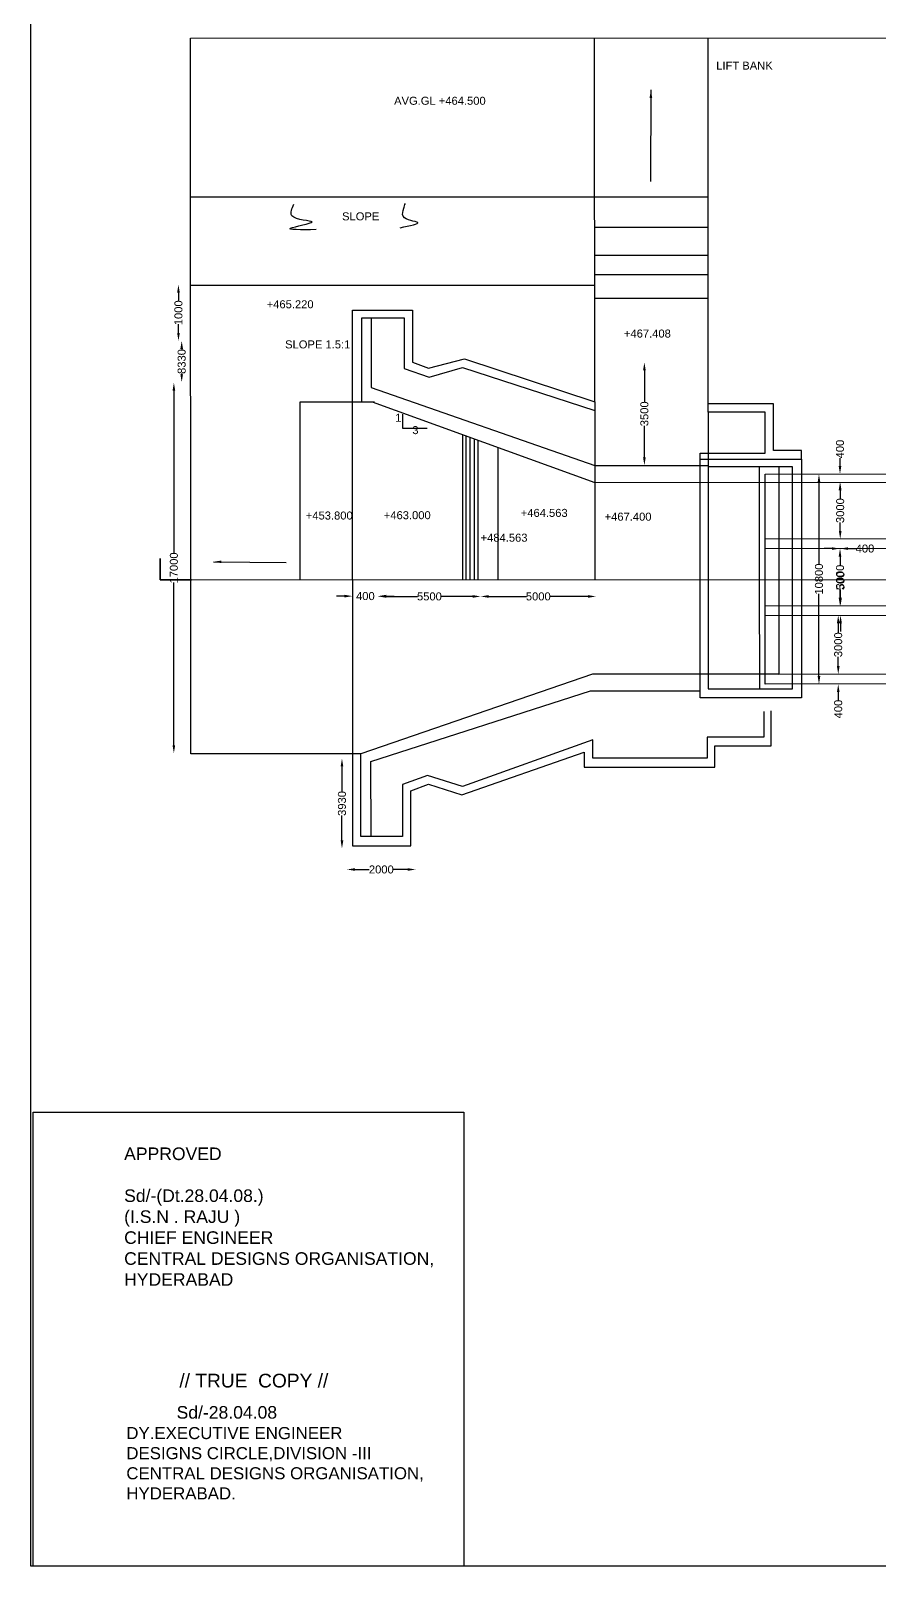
# Model space of a CAD drawing. Header units: millimetres. Extents: x 2486982 to 2642732, y 44165456 to 44267762.
# Drawn here: x 2486982 to 2524133, y 44165456 to 44232633 of the extents above; entities that cross this region are included whole.
import ezdxf

# ---------------------------------------------------------------- set-up
doc = ezdxf.new("R2010")
doc.units = ezdxf.units.MM
doc.header["$MEASUREMENT"] = 0
for name, color, linetype in [('DIMENSION', 7, 'Continuous'), ('DRAWING', 2, 'Continuous'), ('TEXT', 7, 'Continuous')]:
    doc.layers.add(name, color=color, linetype=linetype)
doc.styles.get("Standard").update_dxf_attribs({"font": 'arial.ttf', "height": 350})
doc.dimstyles.get("Standard").update_dxf_attribs({"dimtxt": 350, "dimasz": 350, "dimexe": 0.18, "dimexo": 0.0625, "dimgap": 0.09, "dimtad": 0, "dimdec": 0, "dimzin": 0, "dimdsep": 46, "dimtxsty": 'Standard', "dimcen": 0.09, "dimse1": 1, "dimse2": 1, "dimadec": 0, "dimazin": 0, "dimtfac": 1, "dimtdec": 0, "dimtofl": 0, "dimtmove": 0, "dimatfit": 3, "dimfxl": 1, "dimtolj": 1, "dimtzin": 0, "dimarcsym": 0})

# ---------------------------------------------------------------- blocks, each defined once
blk = doc.blocks.new('*D102')
at = {"layer": 'Defpoints', "color": 0, "transparency": 16777216}
for p in [(2493451, 44221523), (2493451, 44221523), (2493443, 44219066)]:
    blk.add_point(p, dxfattribs=at)
at = {"layer": 'DIMENSION', "color": 0, "lineweight": -2, "transparency": 16777216}
for p, q in [((2493451, 44221173), (2493451, 44220800)), ((2493451, 44219416), (2493451, 44219789))]:
    blk.add_line(p, q, dxfattribs=at)
at = {"layer": 'DIMENSION', "color": 0, "transparency": 16777216}
for points in [[(2493393, 44221173), (2493510, 44221173), (2493451, 44221523)], [(2493393, 44219416), (2493510, 44219416), (2493451, 44219066)]]:
    blk.add_solid(points, dxfattribs=at)
at = {"layer": 'DIMENSION', "color": 0, "transparency": 16777216, "insert": (2493451, 44220294), "char_height": 350, "attachment_point": 5, "rotation": 90}
blk.add_mtext('\\A1;1000', dxfattribs=at)
blk = doc.blocks.new('*D103')
at = {"layer": 'Defpoints', "color": 0, "transparency": 16777216}
for p in [(2493451, 44219066), (2493521, 44217258), (2493592, 44217258)]:
    blk.add_point(p, dxfattribs=at)
at = {"layer": 'DIMENSION', "color": 0, "lineweight": -2, "transparency": 16777216}
for p, q in [((2493592, 44218716), (2493592, 44218684)), ((2493592, 44217608), (2493592, 44217639))]:
    blk.add_line(p, q, dxfattribs=at)
at = {"layer": 'DIMENSION', "color": 0, "transparency": 16777216}
for points in [[(2493534, 44218716), (2493650, 44218716), (2493592, 44219066)], [(2493534, 44217608), (2493650, 44217608), (2493592, 44217258)]]:
    blk.add_solid(points, dxfattribs=at)
at = {"layer": 'DIMENSION', "color": 0, "transparency": 16777216, "insert": (2493592, 44218162), "char_height": 350, "attachment_point": 5, "rotation": 90}
blk.add_mtext('\\A1;8330', dxfattribs=at)
blk = doc.blocks.new('*D104')
at = {"layer": 'Defpoints', "color": 0, "transparency": 16777216}
for p in [(2493588, 44217237), (2493250, 44201025), (2493415, 44201025)]:
    blk.add_point(p, dxfattribs=at)
at = {"layer": 'DIMENSION', "color": 0, "lineweight": -2, "transparency": 16777216}
for p, q in [((2493250, 44216887), (2493250, 44209773)), ((2493250, 44201375), (2493250, 44208490))]:
    blk.add_line(p, q, dxfattribs=at)
at = {"layer": 'DIMENSION', "color": 0, "transparency": 16777216}
for points in [[(2493192, 44216887), (2493308, 44216887), (2493250, 44217237)], [(2493192, 44201375), (2493308, 44201375), (2493250, 44201025)]]:
    blk.add_solid(points, dxfattribs=at)
at = {"layer": 'DIMENSION', "color": 0, "transparency": 16777216, "insert": (2493250, 44209131), "char_height": 350, "attachment_point": 5, "rotation": 90}
blk.add_mtext('\\A1;17000', dxfattribs=at)
blk = doc.blocks.new('*D105')
at = {"layer": 'Defpoints', "color": 0, "transparency": 16777216}
for p in [(2501068, 44207898), (2501068, 44207898), (2502198, 44207898)]:
    blk.add_point(p, dxfattribs=at)
at = {"layer": 'DIMENSION', "color": 0, "lineweight": -2, "transparency": 16777216}
for p, q in [((2500718, 44207898), (2500368, 44207898)), ((2502548, 44207898), (2502898, 44207898))]:
    blk.add_line(p, q, dxfattribs=at)
at = {"layer": 'DIMENSION', "color": 0, "transparency": 16777216}
for points in [[(2500718, 44207956), (2500718, 44207839), (2501068, 44207898)], [(2502548, 44207956), (2502548, 44207839), (2502198, 44207898)]]:
    blk.add_solid(points, dxfattribs=at)
at = {"layer": 'DIMENSION', "color": 0, "transparency": 16777216, "insert": (2501633, 44207898), "char_height": 350, "attachment_point": 5}
blk.add_mtext('\\A1;400', dxfattribs=at)
blk = doc.blocks.new('*D106')
at = {"layer": 'Defpoints', "color": 0, "transparency": 16777216}
for p in [(2502198, 44207898), (2506679, 44207884), (2506679, 44207884)]:
    blk.add_point(p, dxfattribs=at)
at = {"layer": 'DIMENSION', "color": 0, "lineweight": -2, "transparency": 16777216}
for p, q in [((2502548, 44207884), (2503916, 44207884)), ((2506329, 44207884), (2504960, 44207884))]:
    blk.add_line(p, q, dxfattribs=at)
at = {"layer": 'DIMENSION', "color": 0, "transparency": 16777216}
for points in [[(2502548, 44207943), (2502548, 44207826), (2502198, 44207884)], [(2506329, 44207943), (2506329, 44207826), (2506679, 44207884)]]:
    blk.add_solid(points, dxfattribs=at)
at = {"layer": 'DIMENSION', "color": 0, "transparency": 16777216, "insert": (2504438, 44207884), "char_height": 350, "attachment_point": 5}
blk.add_mtext('\\A1;5500', dxfattribs=at)
blk = doc.blocks.new('*D107')
at = {"layer": 'Defpoints', "color": 0, "transparency": 16777216}
for p in [(2506679, 44207884), (2511727, 44207923), (2511727, 44207884)]:
    blk.add_point(p, dxfattribs=at)
at = {"layer": 'DIMENSION', "color": 0, "lineweight": -2, "transparency": 16777216}
for p, q in [((2507029, 44207884), (2508681, 44207884)), ((2511377, 44207884), (2509725, 44207884))]:
    blk.add_line(p, q, dxfattribs=at)
at = {"layer": 'DIMENSION', "color": 0, "transparency": 16777216}
for points in [[(2507029, 44207943), (2507029, 44207826), (2506679, 44207884)], [(2511377, 44207943), (2511377, 44207826), (2511727, 44207884)]]:
    blk.add_solid(points, dxfattribs=at)
at = {"layer": 'DIMENSION', "color": 0, "transparency": 16777216, "insert": (2509203, 44207884), "char_height": 350, "attachment_point": 5}
blk.add_mtext('\\A1;5000', dxfattribs=at)
blk = doc.blocks.new('*D108')
at = {"layer": 'Defpoints', "color": 0, "transparency": 16777216}
for p in [(2500628, 44200795), (2500555, 44196859), (2500610, 44196859)]:
    blk.add_point(p, dxfattribs=at)
at = {"layer": 'DIMENSION', "color": 0, "lineweight": -2, "transparency": 16777216}
for p, q in [((2500610, 44200445), (2500610, 44199349)), ((2500610, 44197209), (2500610, 44198305))]:
    blk.add_line(p, q, dxfattribs=at)
at = {"layer": 'DIMENSION', "color": 0, "transparency": 16777216}
for points in [[(2500552, 44200445), (2500668, 44200445), (2500610, 44200795)], [(2500552, 44197209), (2500668, 44197209), (2500610, 44196859)]]:
    blk.add_solid(points, dxfattribs=at)
at = {"layer": 'DIMENSION', "color": 0, "transparency": 16777216, "insert": (2500610, 44198827), "char_height": 350, "attachment_point": 5, "rotation": 90}
blk.add_mtext('\\A1;3930', dxfattribs=at)
blk = doc.blocks.new('*D109')
at = {"layer": 'Defpoints', "color": 0, "transparency": 16777216}
for p in [(2500831, 44195976), (2503832, 44195939), (2503832, 44195939)]:
    blk.add_point(p, dxfattribs=at)
at = {"layer": 'DIMENSION', "color": 0, "lineweight": -2, "transparency": 16777216}
for p, q in [((2501181, 44195939), (2501806, 44195939)), ((2503482, 44195939), (2502857, 44195939))]:
    blk.add_line(p, q, dxfattribs=at)
at = {"layer": 'DIMENSION', "color": 0, "transparency": 16777216}
for points in [[(2501181, 44195997), (2501181, 44195881), (2500831, 44195939)], [(2503482, 44195997), (2503482, 44195881), (2503832, 44195939)]]:
    blk.add_solid(points, dxfattribs=at)
at = {"layer": 'DIMENSION', "color": 0, "transparency": 16777216, "insert": (2502332, 44195939), "char_height": 350, "attachment_point": 5}
blk.add_mtext('\\A1;2000', dxfattribs=at)
blk = doc.blocks.new('*D110')
at = {"layer": 'Defpoints', "color": 0, "transparency": 16777216}
for p in [(2522336, 44204485), (2522336, 44204050), (2522336, 44204050)]:
    blk.add_point(p, dxfattribs=at)
at = {"layer": 'DIMENSION', "color": 0, "lineweight": -2, "transparency": 16777216}
for p, q in [((2522336, 44204835), (2522336, 44205185)), ((2522336, 44203700), (2522336, 44203350))]:
    blk.add_line(p, q, dxfattribs=at)
at = {"layer": 'DIMENSION', "color": 0, "transparency": 16777216}
for points in [[(2522278, 44204835), (2522394, 44204835), (2522336, 44204485)], [(2522278, 44203700), (2522394, 44203700), (2522336, 44204050)]]:
    blk.add_solid(points, dxfattribs=at)
at = {"layer": 'DIMENSION', "color": 0, "transparency": 16777216, "insert": (2522336, 44202957), "char_height": 350, "attachment_point": 5, "rotation": 90}
blk.add_mtext('\\A1;400', dxfattribs=at)
blk = doc.blocks.new('*D111')
at = {"layer": 'Defpoints', "color": 0, "transparency": 16777216}
for p in [(2522335, 44207057), (2522335, 44207057), (2522336, 44204485)]:
    blk.add_point(p, dxfattribs=at)
at = {"layer": 'DIMENSION', "color": 0, "lineweight": -2, "transparency": 16777216}
for p, q in [((2522335, 44206707), (2522335, 44206293)), ((2522335, 44204835), (2522335, 44205249))]:
    blk.add_line(p, q, dxfattribs=at)
at = {"layer": 'DIMENSION', "color": 0, "transparency": 16777216}
for points in [[(2522277, 44206707), (2522394, 44206707), (2522335, 44207057)], [(2522277, 44204835), (2522394, 44204835), (2522335, 44204485)]]:
    blk.add_solid(points, dxfattribs=at)
at = {"layer": 'DIMENSION', "color": 0, "transparency": 16777216, "insert": (2522335, 44205771), "char_height": 350, "attachment_point": 5, "rotation": 90}
blk.add_mtext('\\A1;3000', dxfattribs=at)
blk = doc.blocks.new('*D112')
at = {"layer": 'Defpoints', "color": 0, "transparency": 16777216}
for p in [(2522335, 44207479), (2522436, 44207479), (2522335, 44207057)]:
    blk.add_point(p, dxfattribs=at)
at = {"layer": 'DIMENSION', "color": 0, "lineweight": -2, "transparency": 16777216}
for p, q in [((2522436, 44207829), (2522436, 44208179)), ((2522436, 44206707), (2522436, 44206357))]:
    blk.add_line(p, q, dxfattribs=at)
at = {"layer": 'DIMENSION', "color": 0, "transparency": 16777216}
for points in [[(2522377, 44207829), (2522494, 44207829), (2522436, 44207479)], [(2522377, 44206707), (2522494, 44206707), (2522436, 44207057)]]:
    blk.add_solid(points, dxfattribs=at)
at = {"layer": 'DIMENSION', "color": 0, "transparency": 16777216, "insert": (2522436, 44208565), "char_height": 350, "attachment_point": 5, "rotation": 90}
blk.add_mtext('\\A1;500', dxfattribs=at)
blk = doc.blocks.new('*D113')
at = {"layer": 'Defpoints', "color": 0, "transparency": 16777216}
for p in [(2522314, 44209978), (2522413, 44209978), (2522436, 44207479)]:
    blk.add_point(p, dxfattribs=at)
at = {"layer": 'DIMENSION', "color": 0, "lineweight": -2, "transparency": 16777216}
for p, q in [((2522413, 44209628), (2522413, 44209251)), ((2522413, 44207829), (2522413, 44208207))]:
    blk.add_line(p, q, dxfattribs=at)
at = {"layer": 'DIMENSION', "color": 0, "transparency": 16777216}
for points in [[(2522355, 44209628), (2522471, 44209628), (2522413, 44209978)], [(2522355, 44207829), (2522471, 44207829), (2522413, 44207479)]]:
    blk.add_solid(points, dxfattribs=at)
at = {"layer": 'DIMENSION', "color": 0, "transparency": 16777216, "insert": (2522413, 44208729), "char_height": 350, "attachment_point": 5, "rotation": 90}
blk.add_mtext('\\A1;3000', dxfattribs=at)
blk = doc.blocks.new('*D114')
at = {"layer": 'Defpoints', "color": 0, "transparency": 16777216}
for p in [(2522413, 44210400), (2522413, 44209978), (2522413, 44209978)]:
    blk.add_point(p, dxfattribs=at)
at = {"layer": 'DIMENSION', "color": 0, "lineweight": -2, "transparency": 16777216}
for p, q in [((2522063, 44209978), (2521713, 44209978)), ((2522763, 44209978), (2523113, 44209978))]:
    blk.add_line(p, q, dxfattribs=at)
at = {"layer": 'DIMENSION', "color": 0, "transparency": 16777216}
for points in [[(2522063, 44210036), (2522063, 44209920), (2522413, 44209978)], [(2522763, 44210036), (2522763, 44209920), (2522413, 44209978)]]:
    blk.add_solid(points, dxfattribs=at)
at = {"layer": 'DIMENSION', "color": 0, "transparency": 16777216, "insert": (2523506, 44209978), "char_height": 350, "attachment_point": 5}
blk.add_mtext('\\A1;400', dxfattribs=at)
blk = doc.blocks.new('*D115')
at = {"layer": 'Defpoints', "color": 0, "transparency": 16777216}
for p in [(2522412, 44212878), (2522422, 44212878), (2522413, 44210400)]:
    blk.add_point(p, dxfattribs=at)
at = {"layer": 'DIMENSION', "color": 0, "lineweight": -2, "transparency": 16777216}
for p, q in [((2522422, 44212528), (2522422, 44212161)), ((2522422, 44210750), (2522422, 44211117))]:
    blk.add_line(p, q, dxfattribs=at)
at = {"layer": 'DIMENSION', "color": 0, "transparency": 16777216}
for points in [[(2522364, 44212528), (2522480, 44212528), (2522422, 44212878)], [(2522364, 44210750), (2522480, 44210750), (2522422, 44210400)]]:
    blk.add_solid(points, dxfattribs=at)
at = {"layer": 'DIMENSION', "color": 0, "transparency": 16777216, "insert": (2522422, 44211639), "char_height": 350, "attachment_point": 5, "rotation": 90}
blk.add_mtext('\\A1;3000', dxfattribs=at)
blk = doc.blocks.new('*D116')
at = {"layer": 'Defpoints', "color": 0, "transparency": 16777216}
for p in [(2522413, 44213238), (2522422, 44213238), (2522422, 44212878)]:
    blk.add_point(p, dxfattribs=at)
at = {"layer": 'DIMENSION', "color": 0, "lineweight": -2, "transparency": 16777216}
for p, q in [((2522413, 44213588), (2522413, 44213938)), ((2522413, 44212528), (2522413, 44212178))]:
    blk.add_line(p, q, dxfattribs=at)
at = {"layer": 'DIMENSION', "color": 0, "transparency": 16777216}
for points in [[(2522355, 44213588), (2522471, 44213588), (2522413, 44213238)], [(2522355, 44212528), (2522471, 44212528), (2522413, 44212878)]]:
    blk.add_solid(points, dxfattribs=at)
at = {"layer": 'DIMENSION', "color": 0, "transparency": 16777216, "insert": (2522413, 44214331), "char_height": 350, "attachment_point": 5, "rotation": 90}
blk.add_mtext('\\A1;400', dxfattribs=at)
blk = doc.blocks.new('*D117')
at = {"layer": 'Defpoints', "color": 0, "transparency": 16777216}
for p in [(2521627, 44213237), (2521492, 44204050), (2521629, 44204050)]:
    blk.add_point(p, dxfattribs=at)
at = {"layer": 'DIMENSION', "color": 0, "lineweight": -2, "transparency": 16777216}
for p, q in [((2521492, 44212887), (2521492, 44209285)), ((2521492, 44204400), (2521492, 44208002))]:
    blk.add_line(p, q, dxfattribs=at)
at = {"layer": 'DIMENSION', "color": 0, "transparency": 16777216}
for points in [[(2521433, 44212887), (2521550, 44212887), (2521492, 44213237)], [(2521433, 44204400), (2521550, 44204400), (2521492, 44204050)]]:
    blk.add_solid(points, dxfattribs=at)
at = {"layer": 'DIMENSION', "color": 0, "transparency": 16777216, "insert": (2521492, 44208644), "char_height": 350, "attachment_point": 5, "rotation": 90}
blk.add_mtext('\\A1;10800', dxfattribs=at)
blk = doc.blocks.new('*D134')
at = {"layer": 'Defpoints', "color": 0, "transparency": 16777216}
for p in [(2513784, 44218130), (2513849, 44218130), (2513912, 44213617)]:
    blk.add_point(p, dxfattribs=at)
at = {"layer": 'DIMENSION', "color": 0, "lineweight": -2, "transparency": 16777216}
for p, q in [((2513849, 44217780), (2513849, 44216396)), ((2513849, 44213967), (2513849, 44215352))]:
    blk.add_line(p, q, dxfattribs=at)
at = {"layer": 'DIMENSION', "color": 0, "transparency": 16777216}
for points in [[(2513791, 44217780), (2513907, 44217780), (2513849, 44218130)], [(2513791, 44213967), (2513907, 44213967), (2513849, 44213617)]]:
    blk.add_solid(points, dxfattribs=at)
at = {"layer": 'DIMENSION', "color": 0, "transparency": 16777216, "insert": (2513849, 44215874), "char_height": 350, "attachment_point": 5, "rotation": 90}
blk.add_mtext('\\A1;3500', dxfattribs=at)

msp = doc.modelspace()

# ---------------------------------------------------------------- linework, layer by layer
msp.add_lwpolyline([(2503258.1, 44215864.4), (2503258.1, 44215252.6), (2504332.9, 44215252.6)])
at = {"layer": 'DIMENSION', "color": 0}
for points in [[(2642731.7, 44165466.4), (2486981.9, 44165466.4), (2486981.9, 44267761.6), (2642731.7, 44267761.6)], [(2487087.3, 44185323.2), (2505948.5, 44185323.2), (2505948.5, 44165456.3), (2487087.3, 44165456.3)]]:
    msp.add_lwpolyline(points, close=True, dxfattribs=at)
at = {"layer": 'DIMENSION'}
for points in [[(2499474.2, 44223929.9), (2498358.3, 44223996.5), (2499298.3, 44224269.2), (2498412.9, 44224541.8), (2498503.9, 44225044.7)], [(2503155.3, 44224014.7), (2503925.4, 44224244.9), (2503288.7, 44224517.6), (2503312.9, 44224863), (2503385.7, 44225075)]]:
    msp.add_spline(points, degree=3, dxfattribs=at)
at = {"layer": 'DRAWING', "color": 0}
for points in [[(2519082.4, 44202844.8), (2519082.8, 44201729.6), (2516592.1, 44201728.9), (2516592.4, 44200804.1), (2511587.6, 44200802.6), (2511587.4, 44201608), (2505882.8, 44199566.4), (2504356, 44200052.5), (2503264.1, 44199657.4), (2503264.7, 44197388.7), (2501437.1, 44197388.2), (2501436.1, 44200994.5), (2493986.7, 44200992.3), (2493977.4, 44232301.5), (2587922.7, 44232329.2), (2587932, 44201055.7), (2579006.1, 44201053.1), (2579007.3, 44196976), (2579452.3, 44196976.1), (2579451.1, 44201053.2)], [(2501065.6, 44216399.7), (2501064.4, 44220407.3), (2503693.2, 44220408.1), (2503693.9, 44218135.7), (2504390.4, 44217877.8), (2505974.2, 44218282.2), (2511673.6, 44216394), (2511668.9, 44232306.7)], [(2501881, 44197388.3), (2501880.1, 44200660.7), (2511493.6, 44203751.5), (2516287.1, 44203752.9), (2516284.1, 44214151.2), (2519141.1, 44214152.1), (2519140.6, 44215942.2), (2516641.5, 44215941.5), (2516636.7, 44232308.2)], [(2493979.5, 44225360.2), (2516638.8, 44225366.9)], [(2511671.4, 44224035.3), (2516639.1, 44224036.8)], [(2511671.7, 44222818.5), (2516639.5, 44222820)], [(2493980.6, 44221496.3), (2511672.1, 44221501.6)], [(2516639.8, 44221960.1), (2511672, 44221958.6)], [(2511672.3, 44220936.5), (2516640.1, 44220938)], [(2501481.2, 44216399.8), (2501480.1, 44220069.7), (2503326.6, 44220070.2), (2503327.3, 44217859.6), (2504433.7, 44217478.5), (2505882.8, 44217907), (2511673.7, 44216016)], [(2501889.8, 44220069.8), (2501890.7, 44217024.3), (2511674.4, 44213616.8)], [(2498784.6, 44208606.7), (2498782.3, 44216399), (2502035.5, 44216399.9)], [(2501067.9, 44208607.4), (2501065.6, 44216399.7)], [(2501935.3, 44216399.9), (2511674.7, 44212874.5)], [(2511673.6, 44216394), (2511675.9, 44208610.5)], [(2516284.2, 44213885.9), (2520724.6, 44213887.2), (2520724.4, 44214263.4), (2519504.8, 44214263.1), (2519504.2, 44216314.9), (2516641.4, 44216314)], [(2516641.5, 44215941.5), (2516645.1, 44203846.1), (2520339.9, 44203847.2), (2520337.1, 44213549.7), (2516642.2, 44213548.6)], [(2505904.3, 44208608.8), (2505902.4, 44214963.9)], [(2506048.8, 44208608.9), (2506046.9, 44214911.6)], [(2506222.1, 44208608.9), (2506220.2, 44214848.9)], [(2506418.2, 44208609), (2506416.4, 44214777.9)], [(2506573.3, 44208609), (2506571.5, 44214721.8)], [(2507453.5, 44208609.3), (2507451.8, 44214403.1)], [(2519738.7, 44213549.5), (2519741.4, 44204483.8), (2511575.4, 44204481.4), (2501436.1, 44200994.5)], [(2511674.4, 44213616.8), (2516642.2, 44213618.2)], [(2520724.6, 44213887.2), (2520727.6, 44203454.1), (2516287.2, 44203452.7), (2516287.1, 44203752.9)], [(2518878.7, 44213549.3), (2518880.2, 44208612.7), (2518881.6, 44203846.8)], [(2511674.7, 44212874.5), (2562476.9, 44212889.5)], [(2578611.2, 44196975.9), (2578610.1, 44200852.5), (2572755.5, 44204065.3), (2519140.5, 44204049.5), (2519137.8, 44213236.5), (2562535.3, 44213249.4)], [(2519138.6, 44210398.8), (2567764.3, 44210413.2)], [(2519138.7, 44209977.1), (2567764.4, 44209991.5)], [(2494027.8, 44208605.3), (2492645.5, 44208604.9), (2492645.2, 44209544.4), (2492645.5, 44208604.9), (2494027.8, 44208605.3), (2588666.7, 44208633.3), (2588666.6, 44209209.5)], [(2501067.9, 44208607.4), (2501071.3, 44196972.6), (2503619.4, 44196973.4), (2503618.7, 44199379), (2504393.8, 44199669.8), (2505849.9, 44199211.1), (2511216.1, 44201076.7), (2511216.3, 44200416.6), (2516925.9, 44200418.3), (2516925.6, 44201353.6), (2519401, 44201354.3), (2519400.6, 44202881.4)], [(2519139.5, 44207478.2), (2567765.1, 44207492.5)], [(2519139.6, 44207056.5), (2567765.3, 44207070.8)], [(2519741.4, 44204483.8), (2572892.1, 44204499.5), (2579006.1, 44201053.1)]]:
    msp.add_lwpolyline(points, dxfattribs=at)

# ---------------------------------------------------------------- texts
at = {"layer": 'TEXT', "color": 0}
for s, p in [('LIFT BANK', (2516994.1, 44230931.4)), ('AVG.GL +464.500', (2502891.4, 44229394.1)), ('SLOPE ', (2500613.9, 44224337.1)), ('+465.220', (2497314.4, 44220491)), ('+467.408', (2512953.9, 44219209.9)), ('SLOPE 1.5:1', (2498120.6, 44218735.2)), ('1', (2502940.2, 44215526.3)), ('3', (2503689.9, 44214985.4)), ('+453.800', (2499026.1, 44211249.2)), ('+463.000', (2502440.7, 44211263.5)), ('+464.563', (2508436.7, 44211364.4)), ('+467.400', (2512107.9, 44211199.1)), ('+484.563', (2506678.7, 44210279.7))]:
    msp.add_text(s, height=350, dxfattribs=at).set_placement(p)
at = {"layer": 'TEXT', "color": 0, "attachment_point": 1}
for s, insert, char_height, width in [('APPROVED\\P  \\PSd/-(Dt.28.04.08.) \\P(I.S.N . RAJU ) \\PCHIEF ENGINEER  \\PCENTRAL DESIGNS ORGANISATION, \\PHYDERABAD ', (2491072.7, 44183778.3), 550, 18815.6), ('// TRUE  COPY //', (2493491.5, 44173878.2), 600, 7646.214), ('^ISd/-28.04.08 {\\H0.95948x;\\PDY.EXECUTIVE ENGINEER  \\PDESIGNS CIRCLE,DIVISION -III \\PCENTRAL DESIGNS ORGANISATION, \\PHYDERABAD.}', (2491168.9, 44172465.4), 550, 13173.709)]:
    msp.add_mtext(s, dxfattribs=dict(at, insert=insert, char_height=char_height, width=width))

# ---------------------------------------------------------------- dimensions: what is measured, and where the dimension line sits
at = {"layer": 'DIMENSION', "color": 0}
for base, p1, p2, text, picture, middle in [((2493451.4, 44221523), (2493443.1, 44219065.9), (2493451.4, 44221523), '1000', '*D102', (2493451.4, 44220294.4)), ((2493591.9, 44217257.6), (2493451.4, 44219065.9), (2493520.5, 44217257.6), '8330', '*D103', (2493591.9, 44218161.7)), ((2513849.1, 44218130.5), (2513911.5, 44213617.4), (2513783.5, 44218130.5), '3500', '*D134', (2513849.1, 44215873.9)), ((2493250.2, 44201025.5), (2493588.4, 44217236.8), (2493414.9, 44201025.5), '17000', '*D104', (2493250.2, 44209131.1)), ((2522412.9, 44213237.5), (2522421.9, 44212877.7), (2522421.8, 44213237.5), '400', '*D116', (2522412.9, 44214330.7)), ((2521491.7, 44204050.2), (2521626.7, 44213237.3), (2521629.4, 44204050.2), '10800', '*D117', (2521491.7, 44208643.8)), ((2522421.9, 44212877.7), (2522412.9, 44210399.8), (2522412.2, 44212877.7), '3000', '*D115', (2522421.9, 44211638.8)), ((2522413.1, 44209978.1), (2522435.8, 44207479.1), (2522314, 44209978.1), '3000', '*D113', (2522413.1, 44208728.6)), ((2522435.8, 44207479.1), (2522335.2, 44207057.4), (2522335.1, 44207479.1), '500', '*D112', (2522435.8, 44208565.2)), ((2522335.2, 44207057.4), (2522335.9, 44204484.5), (2522335.2, 44207057.4), '3000', '*D111', (2522335.2, 44205771)), ((2522335.9, 44204050.4), (2522335.8, 44204484.5), (2522335.9, 44204050.4), '400', '*D110', (2522335.9, 44202957.2)), ((2500609.8, 44196858.8), (2500628.3, 44200795.1), (2500554.6, 44196858.8), '3930', '*D108', (2500609.8, 44198827))]:
    dim = msp.add_linear_dim(base=base, p1=p1, p2=p2, angle=90, text=text, dimstyle='Standard', dxfattribs=at)
    dim.commit()
    dim.dimension.update_dxf_attribs({"geometry": picture, "text_midpoint": middle})
for base, p1, p2, text, picture, middle in [((2522413.1, 44209978.1), (2522412.9, 44210399.8), (2522413.1, 44209978.1), '400', '*D114', (2523506.3, 44209978.1)), ((2501068.1, 44207897.8), (2502197.6, 44207898.1), (2501068.1, 44207897.8), '400', '*D105', (2501632.8, 44207897.8)), ((2506679.2, 44207884.5), (2502197.6, 44207897.8), (2506679.2, 44207884.5), '5500', '*D106', (2504438.4, 44207884.5)), ((2511727.4, 44207884.5), (2506679.2, 44207884.5), (2511727.4, 44207923.4), '5000', '*D107', (2509203.3, 44207884.5)), ((2503832.4, 44195939.1), (2500830.8, 44195975.9), (2503832.4, 44195939.1), '2000', '*D109', (2502331.6, 44195939.1))]:
    dim = msp.add_linear_dim(base=base, p1=p1, p2=p2, text=text, dimstyle='Standard', dxfattribs=at)
    dim.commit()
    dim.dimension.update_dxf_attribs({"geometry": picture, "text_midpoint": middle})

# ---------------------------------------------------------------- leaders
for points in [[(2514133.6, 44230043.1), (2514119.3, 44226030.2)], [(2494983.2, 44209400.8), (2498169.4, 44209369.9)]]:
    msp.add_leader(points, dimstyle='Standard', override={"dimgap": 0.09, "dimtad": 0}, dxfattribs=at)

doc.saveas('drawing.dxf')
